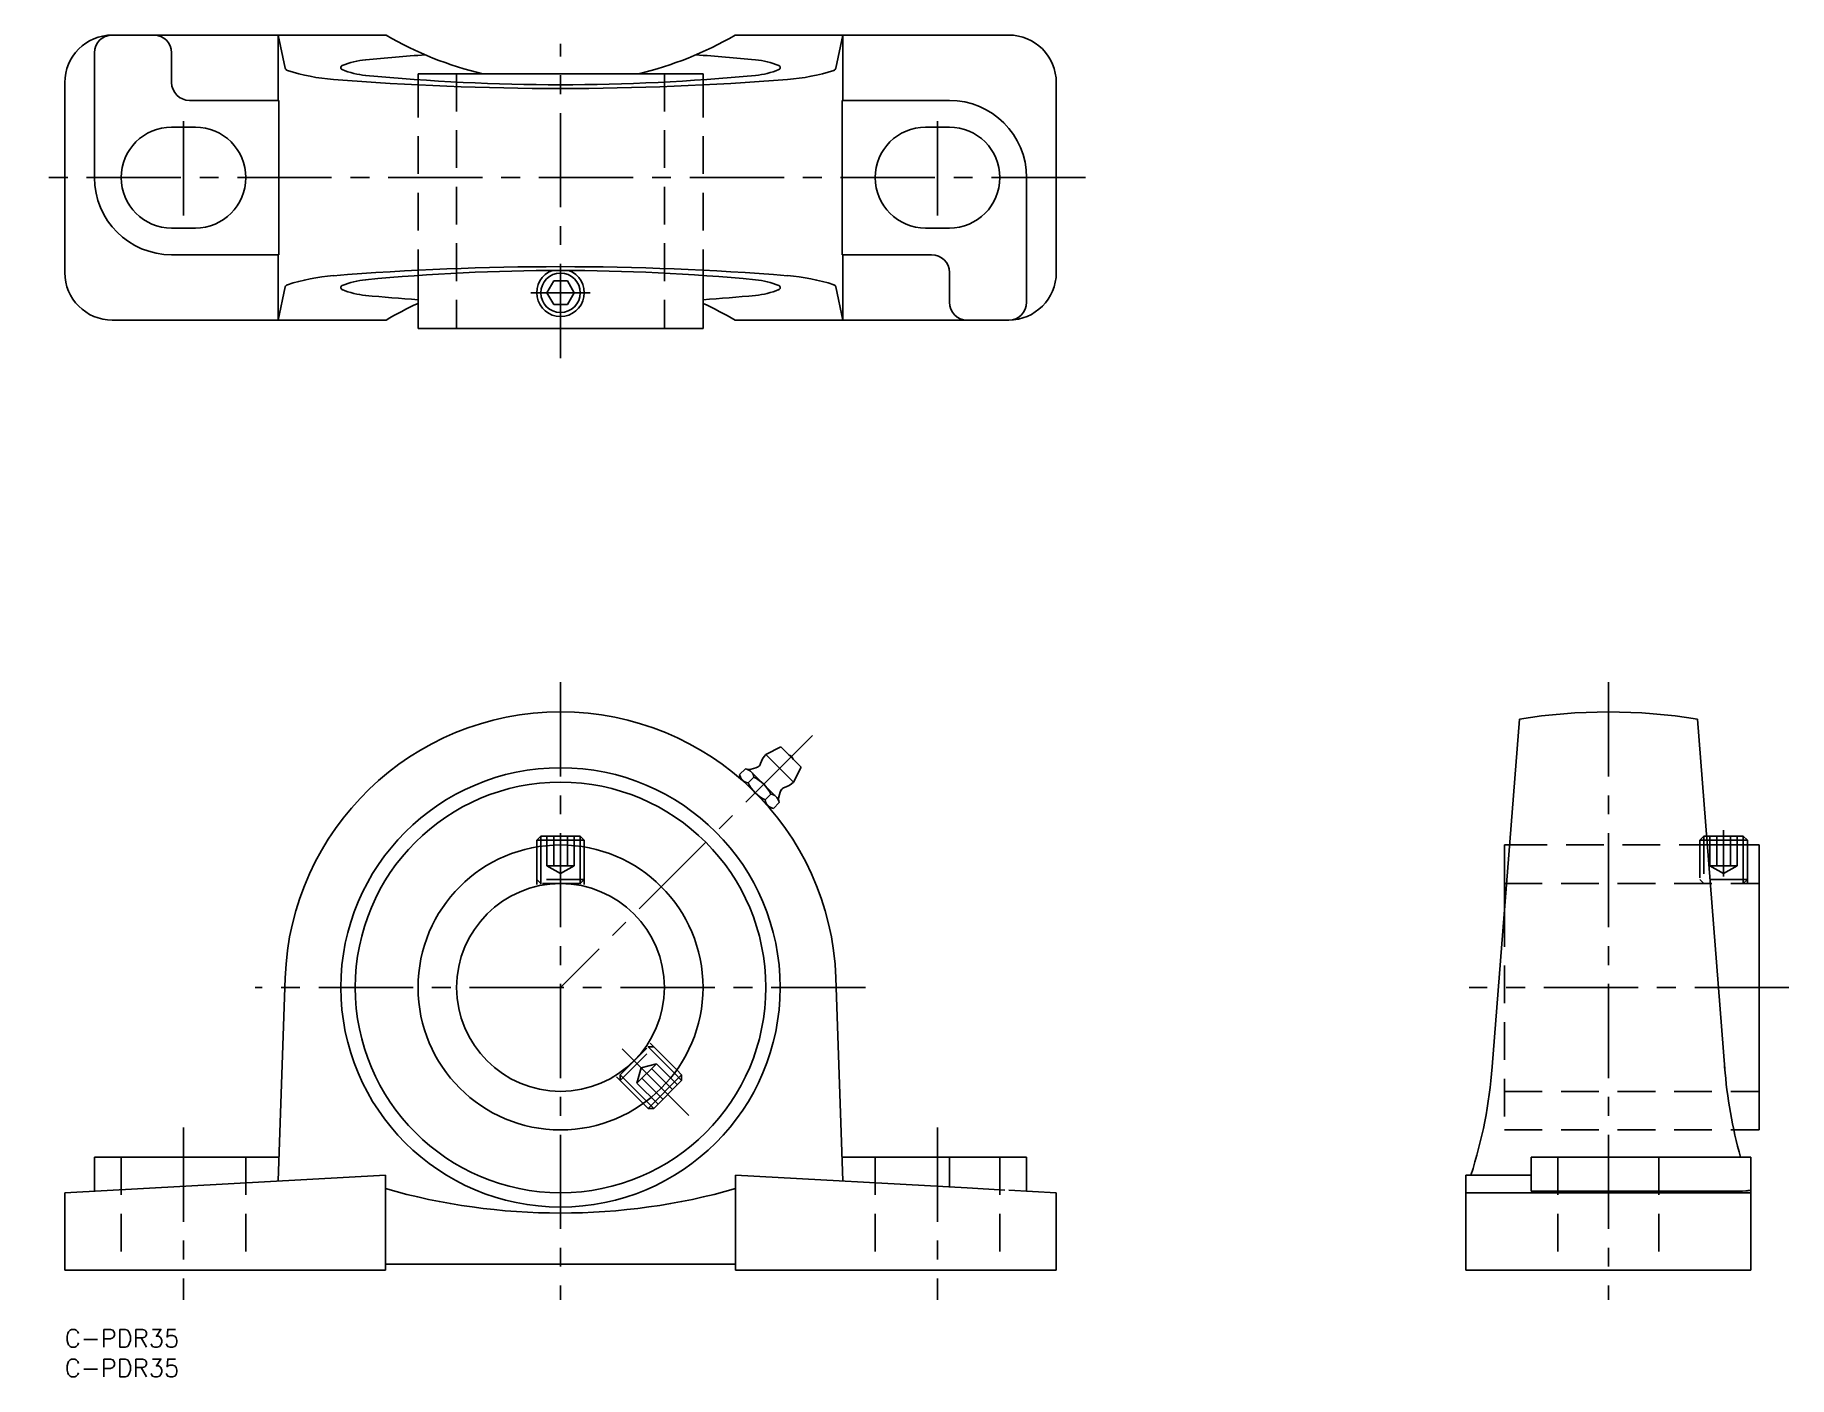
# Model space of a CAD drawing. Extents: x -5 to 290, y -8 to 218.
import ezdxf

# ---------------------------------------------------------------- set-up
doc = ezdxf.new("R2010")
doc.units = 0
doc.header["$LTSCALE"] = 0.5
doc.linetypes.add('CENTER', pattern=[50.8, 31.75, -6.35, 6.35, -6.35])
doc.linetypes.add('DASHED', pattern=[19.05, 12.7, -6.35])
for name, color, linetype in [('MSM_CENTER', 1, 'CENTER'), ('MSM_CONTINUOUS', 7, 'CONTINUOUS'), ('MSM_DASHED', 4, 'DASHED'), ('MSM_NARROW', 5, 'CONTINUOUS'), ('MSM_PART_NUMBER', 7, 'CONTINUOUS')]:
    doc.layers.add(name, color=color, linetype=linetype)
doc.styles.get("Standard").update_dxf_attribs({"font": 'txt.shx', "height": 3, "bigfont": 'bigfont.shx'})

msp = doc.modelspace()

# ---------------------------------------------------------------- linework, layer by layer
at = {"layer": 'MSM_CENTER'}
for p, q in [((83.5, 163.6), (83.5, 216.5)), ((20, 203.5), (20, 184.5)), ((147, 203.5), (147, 184.5)), ((171.95, 194), (-5, 194)), ((78.5, 174.6), (88.5, 174.6)), ((83.5, 109), (83.5, 5)), ((260, 109), (260, 5)), ((125.92, 100.01), (83.51, 57.6)), ((279.4, 84.1), (279.4, 76.26)), ((134.87, 57.6), (32.07, 57.6)), ((290.4, 57.6), (236.52, 57.6)), ((105.09, 36.04), (92.36, 48.77)), ((20, 34), (20, 5)), ((147, 34), (147, 5))]:
    msp.add_line(p, q, dxfattribs=at)
at = {"layer": 'MSM_CONTINUOUS'}
for p, q in [((54.11, 218), (8, 218)), ((35.93, 207), (35.93, 218)), ((35.93, 218), (37.14, 212.42)), ((159, 218), (112.89, 218)), ((131.07, 218), (129.86, 212.42)), ((131.07, 207), (131.07, 218)), ((5, 194), (5, 215)), ((18, 210), (18, 215)), ((0, 210), (0, 178)), ((59.5, 211.5), (107.5, 211.5)), ((59.5, 210.48), (59.5, 211.5)), ((107.5, 210.48), (107.5, 211.5)), ((167, 178), (167, 210)), ((21, 207), (36.07, 207)), ((36.07, 181), (36.07, 207)), ((149, 207), (130.93, 207)), ((130.93, 181), (130.93, 207)), ((18, 202.5), (22, 202.5)), ((149, 202.5), (145, 202.5)), ((162, 194), (162, 173)), ((18, 185.5), (22, 185.5)), ((149, 185.5), (145, 185.5)), ((18, 181), (36.07, 181)), ((35.93, 181), (35.93, 170)), ((146, 181), (130.93, 181)), ((131.07, 181), (131.07, 170)), ((59.5, 177.52), (59.5, 168.6)), ((107.5, 177.52), (107.5, 168.6)), ((149, 178), (149, 173)), ((35.93, 170), (37.14, 175.58)), ((82.35, 176.6), (81.19, 174.6)), ((82.35, 172.6), (81.19, 174.6)), ((82.35, 176.6), (84.65, 176.6)), ((84.65, 176.6), (85.81, 174.6)), ((85.81, 174.6), (84.65, 172.6)), ((131.07, 170), (129.86, 175.58)), ((84.65, 172.6), (82.35, 172.6)), ((54.11, 170), (8, 170)), ((59.5, 168.6), (107.5, 168.6)), ((159, 170), (112.89, 170)), ((245, 102.8), (240.42, 44.2)), ((275, 102.8), (279.6, 43.9)), ((118.07, 96.83), (120.62, 98.1)), ((120.62, 98.1), (124.01, 94.7)), ((118.07, 96.83), (122.74, 92.16)), ((122.74, 92.16), (124.01, 94.7)), ((114.64, 94.44), (113.67, 93.47)), ((113.83, 92.87), (113.67, 93.47)), ((113.83, 92.87), (118.78, 87.92)), ((113.97, 92.72), (113.89, 92.64)), ((115.24, 94.28), (114.64, 94.44)), ((115.09, 92.04), (116.07, 93.01)), ((115.24, 94.28), (120.19, 89.33)), ((118.92, 90.15), (117.95, 89.18)), ((119.38, 87.75), (120.35, 88.73)), ((120.19, 89.33), (120.35, 88.73)), ((118.64, 88.06), (118.55, 87.97)), ((118.78, 87.92), (119.38, 87.75)), ((79.5, 82.42), (80.18, 83.1)), ((86.82, 83.1), (80.18, 83.1)), ((86.82, 83.1), (87.5, 82.42)), ((282.72, 83.1), (276.54, 83.1)), ((282.72, 83.1), (283.4, 82.42)), ((87.5, 82.42), (79.5, 82.42)), ((79.5, 81.26), (79.5, 82.42)), ((87.5, 81.26), (87.5, 82.42)), ((242.5, 81.6), (242.5, 70.8)), ((242.5, 81.6), (243.34, 81.6)), ((276.59, 82.42), (283.4, 82.42)), ((276.66, 81.6), (285.4, 81.6)), ((283.4, 81.6), (283.4, 82.42)), ((285.4, 81.6), (285.4, 33.6)), ((37.13, 59.22), (35.93, 25)), ((129.87, 59.22), (131.07, 25)), ((98.24, 37.23), (103.9, 42.88)), ((99.2, 37.23), (103.9, 41.93)), ((103.08, 43.7), (103.9, 42.88)), ((103.9, 42.88), (103.9, 41.93)), ((97.42, 38.05), (98.24, 37.23)), ((99.2, 37.23), (98.24, 37.23)), ((281.13, 33.6), (285.4, 33.6)), ((36.07, 29), (5, 29)), ((5, 29), (5, 23.28)), ((162, 29), (130.93, 29)), ((149, 29), (149, 24)), ((162, 29), (162, 23.28)), ((284, 29), (247, 29)), ((247, 29), (247, 23.28)), ((284, 29), (284, 10)), ((54, 26), (0, 23)), ((54, 26), (54, 10)), ((113, 26), (113, 10)), ((152, 23.83), (113, 26)), ((236, 26), (236, 10)), ((247, 26), (236, 26)), ((0, 23), (0, 10)), ((167, 23), (159, 23.44)), ((167, 23), (167, 10)), ((284, 23), (236, 23)), ((281, 23.28), (247, 23.28)), ((54, 10), (0, 10)), ((113, 11), (54, 11)), ((167, 10), (113, 10)), ((236, 10), (284, 10))]:
    msp.add_line(p, q, dxfattribs=at)
for centre, radius in [((83.5, 174.6), 3.32), ((83.5, 57.6), 37), ((83.5, 57.6), 34.58), ((83.5, 57.6), 24), ((83.5, 57.6), 17.5)]:
    msp.add_circle(centre, radius, dxfattribs=at)
for centre, radius, start, end in [((8, 210), 8, 90, 180), ((8, 215), 3, 90, 180), ((15, 215), 3, 0, 90), ((83.5, 268), 58, 239.5497, 256.941), ((83.5, 268), 58, 283.059, 300.4503), ((159, 210), 8, 0, 90), ((46.87, 212.53), 0.375, 101.5296, 247.8205), ((52.02, 199.91), 14, 95.4837, 112.1795), ((83.5, -128.01), 343.43, 93.8049, 95.4837), ((83.5, -128.01), 343.43, 84.5163, 86.1951), ((114.98, 199.91), 14, 67.8205, 84.5163), ((120.13, 212.53), 0.375, 292.1795, 78.4704), ((21, 210), 3, 180, 270), ((37.65, 212.53), 0.517, 192.2071, 252.4614), ((48.04, 245.41), 35, 252.4614, 265.444), ((83.5, 690.45), 481.45, 265.444, 274.556), ((52.02, 225.15), 14, 247.8205, 264.5163), ((83.5, 553.07), 343.43, 264.5163, 275.4837), ((114.98, 225.15), 14, 275.4837, 292.1795), ((118.96, 245.41), 35, 274.556, 287.5386), ((129.35, 212.53), 0.517, 287.5386, 347.7929), ((149, 194), 13, 0, 90), ((18, 194), 8.5, 90, 270), ((22, 194), 8.5, 270, 90), ((145, 194), 8.5, 90, 270), ((149, 194), 8.5, 270, 90), ((18, 194), 13, 180, 270), ((146, 178), 3, 0, 90), ((8, 178), 8, 180, 270), ((48.04, 142.59), 35, 94.556, 107.5386), ((83.5, -302.45), 481.45, 85.444, 94.556), ((83.5, -165.07), 343.43, 84.5163, 95.4837), ((83.5, 174.6), 4, 110.0763, 69.9237), ((118.96, 142.59), 35, 72.4614, 85.444), ((159, 178), 8, 270, 0), ((37.65, 175.47), 0.517, 107.5386, 167.7929), ((46.87, 175.47), 0.375, 112.1795, 258.4704), ((52.02, 162.85), 14, 95.4837, 112.1795), ((52.02, 188.09), 14, 247.8205, 264.5163), ((114.98, 162.85), 14, 67.8205, 84.5163), ((114.98, 188.09), 14, 275.4837, 292.1795), ((120.13, 175.47), 0.375, 281.5296, 67.8205), ((129.35, 175.47), 0.517, 12.2071, 72.4614), ((83.5, 516.01), 343.43, 264.5163, 265.9928), ((83.5, 120), 58, 114.4433, 120.4503), ((83.5, 516.01), 343.43, 274.0072, 275.4837), ((83.5, 120), 58, 59.5497, 65.5567), ((152, 173), 3, 180, 270), ((159, 173), 3, 270, 0), ((83.5, 57.6), 46.4, 2, 178), ((260, 10), 94, 80.8178, 99.1822), ((114.21, 100.19), 6, 279.8961, 295.2164), ((116.43, 95.49), 0.8, 295.2164, 345.9676), ((120.4, 94.49), 3.3, 135, 165.9676), ((121.26, 95.35), 1.59, 24.555, 65.445), ((115.42, 93.8), 1.79, 199.3842, 259.3842), ((114.31, 92.68), 1.79, 10.6158, 70.6158), ((121.03, 95.12), 6.69, 207.412, 242.588), ((112.99, 87.08), 6.69, 27.412, 62.588), ((120.4, 94.49), 3.3, 284.0324, 315), ((119.71, 89.51), 1.79, 190.6158, 250.6158), ((118.59, 88.4), 1.79, 19.3842, 79.3842), ((126.1, 88.3), 6, 154.7836, 170.1039), ((121.4, 90.51), 0.8, 104.0324, 154.7836), ((160.67, 50.43), 80, 342.2156, 355.5326), ((359.33, 50.43), 80, 184.4674, 195.5415), ((83.5, 127.6), 108, 254.1483, 285.8517), ((281.03, 68.18), 44.91, 269.9645, 272.672), ((282.11, 34.18), 10.9, 275.3083, 279.9699)]:
    msp.add_arc(centre, radius, start, end, dxfattribs=at)
at = {"layer": 'MSM_DASHED'}
for p, q in [((59.5, 210.48), (59.5, 177.52)), ((66, 211.5), (66, 168.6)), ((101, 211.5), (101, 168.6)), ((107.5, 210.48), (107.5, 177.52)), ((81.19, 83.1), (81.19, 78.1)), ((82.35, 83.1), (82.35, 78.1)), ((84.65, 83.1), (84.65, 78.1)), ((85.81, 83.1), (85.81, 78.1)), ((275.4, 82.42), (276.08, 83.1)), ((276.54, 83.1), (276.08, 83.1)), ((276.08, 83.1), (276.08, 75.1)), ((277.09, 83.1), (277.09, 78.1)), ((278.25, 83.1), (278.25, 78.1)), ((280.55, 83.1), (280.55, 78.1)), ((281.71, 83.1), (281.71, 78.1)), ((79.5, 81.26), (79.5, 74.64)), ((80.18, 81.37), (80.18, 74.78)), ((86.82, 81.37), (86.82, 74.78)), ((87.5, 81.26), (87.5, 74.64)), ((243.34, 81.6), (276.66, 81.6)), ((276.59, 82.42), (275.4, 82.42)), ((275.4, 82.42), (275.4, 75.1)), ((282.72, 81.6), (282.72, 75.1)), ((283.4, 81.6), (283.4, 75.1)), ((85.81, 78.1), (81.19, 78.1)), ((81.19, 78.1), (83.5, 76.77)), ((85.81, 78.1), (83.5, 76.77)), ((281.71, 78.1), (277.09, 78.1)), ((277.09, 78.1), (279.4, 76.77)), ((281.71, 78.1), (279.4, 76.77)), ((87.5, 75.78), (79.5, 75.78)), ((79.5, 75.78), (80.18, 75.1)), ((86.82, 75.1), (80.18, 75.1)), ((86.82, 75.1), (87.5, 75.78)), ((242.5, 75.1), (285.4, 75.1)), ((283.4, 75.78), (275.4, 75.78)), ((275.4, 75.78), (276.08, 75.1)), ((282.72, 75.1), (283.4, 75.78)), ((242.5, 70.8), (242.5, 33.6)), ((93.54, 42.88), (98.24, 47.58)), ((93.54, 41.93), (99.2, 47.58)), ((102.68, 43.15), (98.02, 47.81)), ((99.2, 47.58), (98.24, 47.58)), ((103.08, 43.7), (98.39, 48.39)), ((96.38, 41.48), (99.65, 44.75)), ((99.65, 44.75), (97.07, 44.06)), ((103.18, 41.21), (99.65, 44.75)), ((97.42, 38.05), (92.74, 42.73)), ((97.98, 38.45), (93.32, 43.11)), ((93.54, 42.88), (93.54, 41.93)), ((96.38, 41.48), (97.07, 44.06)), ((99.92, 37.94), (96.38, 41.48)), ((100.73, 38.76), (97.2, 42.3)), ((102.37, 40.39), (98.83, 43.93)), ((242.5, 40.1), (285.4, 40.1)), ((242.5, 33.6), (281.13, 33.6)), ((9.5, 29), (9.5, 10)), ((30.5, 29), (30.5, 10)), ((136.5, 29), (136.5, 10)), ((157.5, 29), (157.5, 10)), ((251.5, 29), (251.5, 10)), ((268.5, 29), (268.5, 10)), ((152, 23.83), (159, 23.44))]:
    msp.add_line(p, q, dxfattribs=at)
at = {"layer": 'MSM_NARROW'}
for p, q in [((80.18, 81.37), (80.18, 83.1)), ((86.82, 81.37), (86.82, 83.1)), ((282.72, 81.6), (282.72, 83.1)), ((102.68, 43.15), (103.9, 41.93)), ((97.98, 38.45), (99.2, 37.23))]:
    msp.add_line(p, q, dxfattribs=at)

# ---------------------------------------------------------------- texts
at = {"layer": 'MSM_PART_NUMBER'}
for p in [(0, -3), (0, -8)]:
    msp.add_text('C-PDR35', height=3, dxfattribs=at).set_placement(p)

doc.saveas('drawing.dxf')
